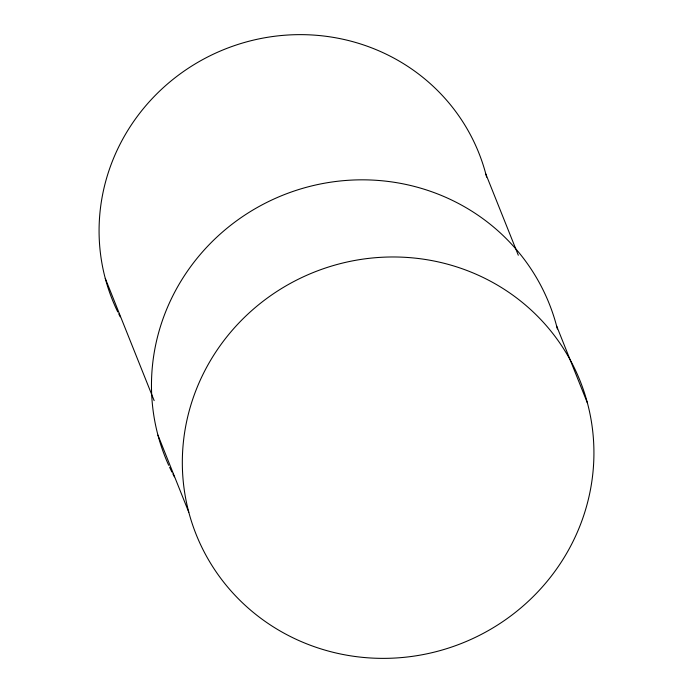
<?xml version="1.0" encoding="UTF-8"?>
<svg xmlns="http://www.w3.org/2000/svg" width="693" height="693" viewBox="0 0 693 693"><rect width="100%" height="100%" fill="white"/><g stroke="black" fill="none" stroke-linecap="round" stroke-linejoin="round"><path stroke-width="1.04" d="M556.583 325.901L587.439 403.049A206.757 199.714 -21.8 0 1 332.865 652.234A206.757 199.714 -21.8 0 1 244.075 317.732A206.757 199.714 -21.8 0 1 587.439 403.049M485.854 174.09L518.312 255.241M105.267 278.395L154.158 400.623M157.952 435.152L188.808 512.292M168.702 465.306A206.757 199.714 -21.8 0 1 291.744 191.857A206.757 199.714 -21.8 0 1 557.371 328.976M174.385 476.801A206.757 199.714 -21.8 0 1 172.895 473.977M171.933 472.072A206.757 199.714 -21.8 0 1 169.603 467.255M117.775 311.954A197.401 190.67 -21.8 0 1 230.5 47.011A197.401 190.67 -21.8 0 1 486.633 177.157M120.227 316.796A197.401 190.67 -21.8 0 1 118.737 313.903"/></g></svg>
